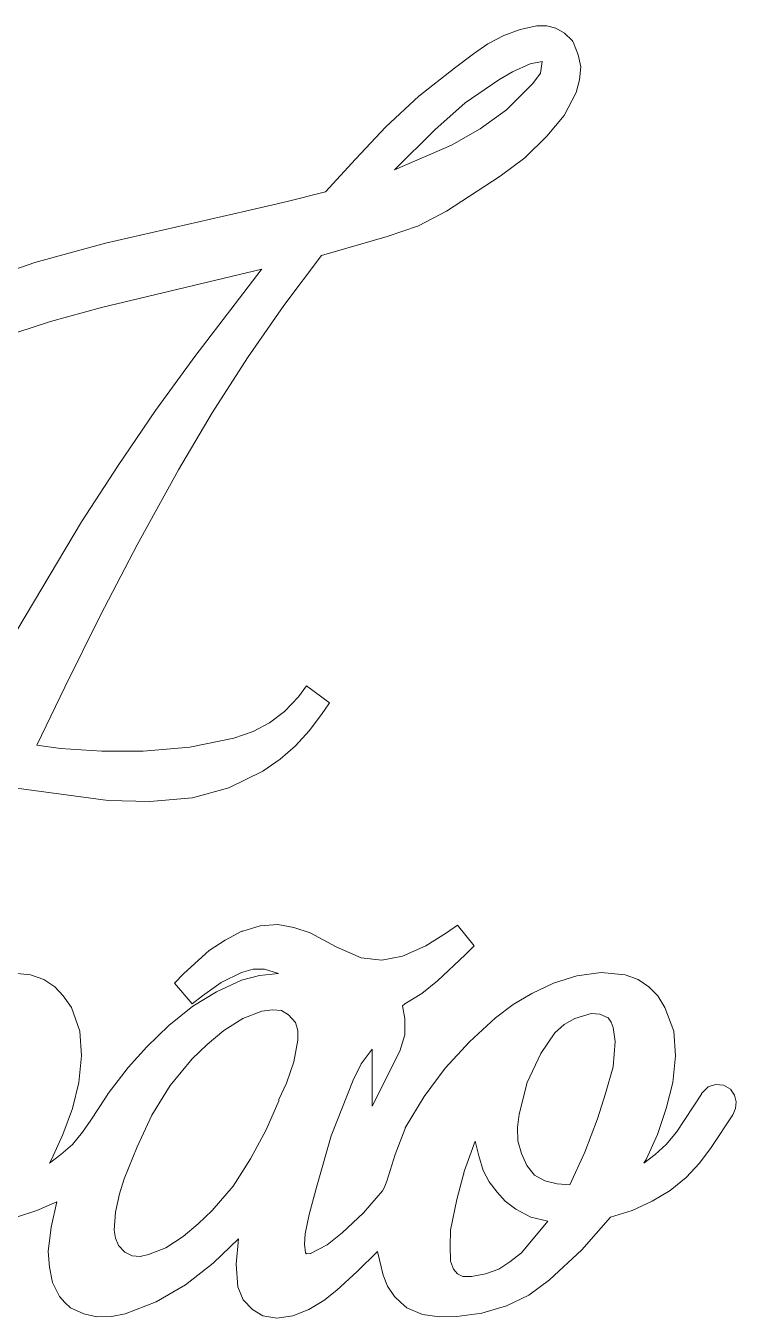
# Model space of a CAD drawing. Header units: inches. Extents: x -3.38 to 2.4, y -4.28 to 3.37.
# Drawn here: x 0.385 to 0.796, y -3.985 to -3.239 of the extents above; entities that cross this region are included whole.
import ezdxf

# ---------------------------------------------------------------- set-up
doc = ezdxf.new("R2010")
doc.units = ezdxf.units.IN
doc.header["$MEASUREMENT"] = 0
doc.layers.add('Katman 1', color=7, linetype='Continuous')

msp = doc.modelspace()

# ---------------------------------------------------------------- linework, layer by layer
at = {"layer": 'Katman 1', "color": 250, "lineweight": 9}
for points in [[(0.66169, -3.24414), (0.66169, -3.24414), (0.67124, -3.24068), (0.67124, -3.24068)], [(0.67124, -3.24068), (0.67124, -3.24068), (0.6808, -3.23856), (0.6808, -3.23856)], [(0.6808, -3.23856), (0.6808, -3.23856), (0.68658, -3.23856), (0.68658, -3.23856)], [(0.68658, -3.23856), (0.68658, -3.23856), (0.69191, -3.23996), (0.69191, -3.23996)], [(0.69191, -3.23996), (0.69191, -3.23996), (0.6968, -3.24276), (0.6968, -3.24276)], [(0.65258, -3.24905), (0.65258, -3.24905), (0.66169, -3.24414), (0.66169, -3.24414)], [(0.6968, -3.24276), (0.6968, -3.24276), (0.70125, -3.24694), (0.70125, -3.24694)], [(0.70125, -3.24694), (0.70125, -3.24694), (0.70169, -3.24765), (0.70169, -3.24765)], [(0.70169, -3.24765), (0.70169, -3.24765), (0.70214, -3.24834), (0.70214, -3.24834)], [(0.70214, -3.24834), (0.70214, -3.24834), (0.7048, -3.25537), (0.7048, -3.25537)], [(0.63324, -3.26306), (0.63324, -3.26306), (0.64414, -3.25468), (0.64414, -3.25468)], [(0.64414, -3.25468), (0.64414, -3.25468), (0.65258, -3.24905), (0.65258, -3.24905)], [(0.7048, -3.25537), (0.7048, -3.25537), (0.70636, -3.26234), (0.70636, -3.26234)], [(0.61257, -3.27917), (0.61257, -3.27917), (0.63324, -3.26306), (0.63324, -3.26306)], [(0.67703, -3.26059), (0.67703, -3.26059), (0.6668, -3.26517), (0.6668, -3.26517)], [(0.68391, -3.25919), (0.68391, -3.25919), (0.67703, -3.26059), (0.67703, -3.26059)], [(0.68303, -3.26585), (0.68303, -3.26585), (0.68391, -3.25919), (0.68391, -3.25919)], [(0.70636, -3.26234), (0.70636, -3.26234), (0.70547, -3.2697), (0.70547, -3.2697)], [(0.6588, -3.2697), (0.6588, -3.2697), (0.63947, -3.28299), (0.63947, -3.28299)], [(0.6668, -3.26517), (0.6668, -3.26517), (0.6588, -3.2697), (0.6588, -3.2697)], [(0.67858, -3.27179), (0.67858, -3.27179), (0.68303, -3.26585), (0.68303, -3.26585)], [(0.70547, -3.2697), (0.70547, -3.2697), (0.70369, -3.27706), (0.70369, -3.27706)], [(0.66325, -3.28719), (0.66325, -3.28719), (0.67858, -3.27179), (0.67858, -3.27179)], [(0.70369, -3.27706), (0.70369, -3.27706), (0.69658, -3.29034), (0.69658, -3.29034)], [(0.59346, -3.29699), (0.59346, -3.29699), (0.61257, -3.27917), (0.61257, -3.27917)], [(0.63947, -3.28299), (0.63947, -3.28299), (0.62191, -3.29874), (0.62191, -3.29874)], [(0.64813, -3.29806), (0.64813, -3.29806), (0.66325, -3.28719), (0.66325, -3.28719)], [(0.69658, -3.29034), (0.69658, -3.29034), (0.68658, -3.30226), (0.68658, -3.30226)], [(0.57591, -3.31554), (0.57591, -3.31554), (0.59346, -3.29699), (0.59346, -3.29699)], [(0.62191, -3.29874), (0.62191, -3.29874), (0.59858, -3.32184), (0.59858, -3.32184)], [(0.63147, -3.30748), (0.63147, -3.30748), (0.64813, -3.29806), (0.64813, -3.29806)], [(0.59858, -3.32184), (0.59858, -3.32184), (0.63147, -3.30748), (0.63147, -3.30748)], [(0.68658, -3.30226), (0.68658, -3.30226), (0.67391, -3.31483), (0.67391, -3.31483)], [(0.55857, -3.33444), (0.55857, -3.33444), (0.57591, -3.31554), (0.57591, -3.31554)], [(0.67391, -3.31483), (0.67391, -3.31483), (0.65969, -3.32535), (0.65969, -3.32535)], [(0.65969, -3.32535), (0.65969, -3.32535), (0.62857, -3.34564), (0.62857, -3.34564)], [(0.53657, -3.34004), (0.53657, -3.34004), (0.55857, -3.33444), (0.55857, -3.33444)], [(0.43146, -3.36419), (0.43146, -3.36419), (0.51235, -3.34564), (0.51235, -3.34564)], [(0.51235, -3.34564), (0.51235, -3.34564), (0.53657, -3.34004), (0.53657, -3.34004)], [(0.62857, -3.34564), (0.62857, -3.34564), (0.61235, -3.35406), (0.61235, -3.35406)], [(0.59435, -3.36035), (0.59435, -3.36035), (0.55635, -3.37122), (0.55635, -3.37122)], [(0.61235, -3.35406), (0.61235, -3.35406), (0.59435, -3.36035), (0.59435, -3.36035)], [(0.39056, -3.37542), (0.39056, -3.37542), (0.43146, -3.36419), (0.43146, -3.36419)], [(0.35123, -3.38904), (0.35123, -3.38904), (0.39056, -3.37542), (0.39056, -3.37542)], [(0.55635, -3.37122), (0.55635, -3.37122), (0.53457, -3.40024), (0.53457, -3.40024)], [(0.52191, -3.37922), (0.52191, -3.37922), (0.42901, -3.40131), (0.42901, -3.40131)], [(0.50635, -3.39922), (0.50635, -3.39922), (0.52146, -3.37959), (0.52146, -3.37959)], [(0.52146, -3.37959), (0.52146, -3.37959), (0.52191, -3.37922), (0.52191, -3.37922)], [(0.42901, -3.40131), (0.42901, -3.40131), (0.39968, -3.40935), (0.39968, -3.40935)], [(0.48302, -3.42962), (0.48302, -3.42962), (0.50635, -3.39922), (0.50635, -3.39922)], [(0.53457, -3.40024), (0.53457, -3.40024), (0.51346, -3.43033), (0.51346, -3.43033)], [(0.39968, -3.40935), (0.39968, -3.40935), (0.37078, -3.41878), (0.37078, -3.41878)], [(0.46035, -3.4608), (0.46035, -3.4608), (0.48302, -3.42962), (0.48302, -3.42962)], [(0.51346, -3.43033), (0.51346, -3.43033), (0.49302, -3.4622), (0.49302, -3.4622)], [(0.43879, -3.49265), (0.43879, -3.49265), (0.46035, -3.4608), (0.46035, -3.4608)], [(0.49302, -3.4622), (0.49302, -3.4622), (0.47368, -3.49507), (0.47368, -3.49507)], [(0.41745, -3.52518), (0.41745, -3.52518), (0.43879, -3.49265), (0.43879, -3.49265)], [(0.47368, -3.49507), (0.47368, -3.49507), (0.44968, -3.53847), (0.44968, -3.53847)], [(0.38078, -3.58712), (0.38078, -3.58712), (0.41745, -3.52518), (0.41745, -3.52518)], [(0.44968, -3.53847), (0.44968, -3.53847), (0.42857, -3.57909), (0.42857, -3.57909)], [(0.42857, -3.57909), (0.42857, -3.57909), (0.4079, -3.62074), (0.4079, -3.62074)], [(0.4079, -3.62074), (0.4079, -3.62074), (0.39168, -3.65434), (0.39168, -3.65434)], [(0.54302, -3.62632), (0.54302, -3.62632), (0.54769, -3.62005), (0.54769, -3.62005)], [(0.54769, -3.62005), (0.54769, -3.62005), (0.56102, -3.62983), (0.56102, -3.62983)], [(0.53502, -3.63472), (0.53502, -3.63472), (0.54302, -3.62632), (0.54302, -3.62632)], [(0.52635, -3.64139), (0.52635, -3.64139), (0.53502, -3.63472), (0.53502, -3.63472)], [(0.55635, -3.63648), (0.55635, -3.63648), (0.54924, -3.64592), (0.54924, -3.64592)], [(0.56102, -3.62983), (0.56102, -3.62983), (0.55635, -3.63648), (0.55635, -3.63648)], [(0.5168, -3.64628), (0.5168, -3.64628), (0.52635, -3.64139), (0.52635, -3.64139)], [(0.48013, -3.65539), (0.48013, -3.65539), (0.50568, -3.65014), (0.50568, -3.65014)], [(0.50568, -3.65014), (0.50568, -3.65014), (0.5168, -3.64628), (0.5168, -3.64628)], [(0.54924, -3.64592), (0.54924, -3.64592), (0.54124, -3.65468), (0.54124, -3.65468)], [(0.39168, -3.65434), (0.39168, -3.65434), (0.40546, -3.6561), (0.40546, -3.6561)], [(0.40546, -3.6561), (0.40546, -3.6561), (0.42924, -3.65781), (0.42924, -3.65781)], [(0.42924, -3.65781), (0.42924, -3.65781), (0.45323, -3.65781), (0.45323, -3.65781)], [(0.45323, -3.65781), (0.45323, -3.65781), (0.48013, -3.65539), (0.48013, -3.65539)], [(0.54124, -3.65468), (0.54124, -3.65468), (0.53235, -3.66237), (0.53235, -3.66237)], [(0.53235, -3.66237), (0.53235, -3.66237), (0.52235, -3.66937), (0.52235, -3.66937)], [(0.52235, -3.66937), (0.52235, -3.66937), (0.50279, -3.67883), (0.50279, -3.67883)], [(0.43301, -3.68619), (0.43301, -3.68619), (0.3799, -3.67917), (0.3799, -3.67917)], [(0.50279, -3.67883), (0.50279, -3.67883), (0.48168, -3.68479), (0.48168, -3.68479)], [(0.45701, -3.68688), (0.45701, -3.68688), (0.43301, -3.68619), (0.43301, -3.68619)], [(0.48168, -3.68479), (0.48168, -3.68479), (0.45701, -3.68688), (0.45701, -3.68688)], [(0.50057, -3.76702), (0.50057, -3.76702), (0.51035, -3.76177), (0.51035, -3.76177)], [(0.51035, -3.76177), (0.51035, -3.76177), (0.5108, -3.76177), (0.5108, -3.76177)], [(0.5108, -3.76177), (0.5108, -3.76177), (0.52079, -3.75861), (0.52079, -3.75861)], [(0.52079, -3.75861), (0.52079, -3.75861), (0.53102, -3.75791), (0.53102, -3.75791)], [(0.53102, -3.75791), (0.53102, -3.75791), (0.54035, -3.75969), (0.54035, -3.75969)], [(0.54035, -3.75969), (0.54035, -3.75969), (0.54969, -3.76281), (0.54969, -3.76281)], [(0.54969, -3.76281), (0.54969, -3.76281), (0.5648, -3.77088), (0.5648, -3.77088)], [(0.61658, -3.77017), (0.61658, -3.77017), (0.62857, -3.76281), (0.62857, -3.76281)], [(0.62857, -3.76281), (0.62857, -3.76281), (0.63502, -3.75826), (0.63502, -3.75826)], [(0.63502, -3.75826), (0.63502, -3.75826), (0.64458, -3.77017), (0.64458, -3.77017)], [(0.49146, -3.77297), (0.49146, -3.77297), (0.50057, -3.76702), (0.50057, -3.76702)], [(0.5648, -3.77088), (0.5648, -3.77088), (0.57924, -3.77715), (0.57924, -3.77715)], [(0.60324, -3.77613), (0.60324, -3.77613), (0.61658, -3.77017), (0.61658, -3.77017)], [(0.64458, -3.77017), (0.64458, -3.77017), (0.63947, -3.77544), (0.63947, -3.77544)], [(0.47679, -3.78628), (0.47679, -3.78628), (0.49146, -3.77297), (0.49146, -3.77297)], [(0.57924, -3.77715), (0.57924, -3.77715), (0.59124, -3.77857), (0.59124, -3.77857)], [(0.59124, -3.77857), (0.59124, -3.77857), (0.60324, -3.77613), (0.60324, -3.77613)], [(0.63947, -3.77544), (0.63947, -3.77544), (0.62347, -3.79046), (0.62347, -3.79046)], [(0.37434, -3.78557), (0.37434, -3.78557), (0.38812, -3.78697), (0.38812, -3.78697)], [(0.47124, -3.79186), (0.47124, -3.79186), (0.47679, -3.78628), (0.47679, -3.78628)], [(0.51013, -3.78557), (0.51013, -3.78557), (0.49835, -3.7915), (0.49835, -3.7915)], [(0.5168, -3.78381), (0.5168, -3.78381), (0.51013, -3.78557), (0.51013, -3.78557)], [(0.52346, -3.78381), (0.52346, -3.78381), (0.5168, -3.78381), (0.5168, -3.78381)], [(0.52057, -3.78731), (0.52057, -3.78731), (0.53146, -3.78628), (0.53146, -3.78628)], [(0.53146, -3.78628), (0.53146, -3.78628), (0.52346, -3.78381), (0.52346, -3.78381)], [(0.70391, -3.78766), (0.70391, -3.78766), (0.71814, -3.78557), (0.71814, -3.78557)], [(0.71814, -3.78557), (0.71814, -3.78557), (0.73192, -3.78695), (0.73192, -3.78695)], [(0.38812, -3.78697), (0.38812, -3.78697), (0.39568, -3.78977), (0.39568, -3.78977)], [(0.39568, -3.78977), (0.39568, -3.78977), (0.40212, -3.79397), (0.40212, -3.79397)], [(0.48146, -3.80378), (0.48146, -3.80378), (0.47124, -3.79186), (0.47124, -3.79186)], [(0.49835, -3.7915), (0.49835, -3.7915), (0.48746, -3.79922), (0.48746, -3.79922)], [(0.49568, -3.79678), (0.49568, -3.79678), (0.51013, -3.79011), (0.51013, -3.79011)], [(0.51013, -3.79011), (0.51013, -3.79011), (0.52057, -3.78731), (0.52057, -3.78731)], [(0.62347, -3.79046), (0.62347, -3.79046), (0.61435, -3.79782), (0.61435, -3.79782)], [(0.67791, -3.79782), (0.67791, -3.79782), (0.69058, -3.79186), (0.69058, -3.79186)], [(0.69058, -3.79186), (0.69058, -3.79186), (0.70391, -3.78766), (0.70391, -3.78766)], [(0.73192, -3.78695), (0.73192, -3.78695), (0.73947, -3.78977), (0.73947, -3.78977)], [(0.73947, -3.78977), (0.73947, -3.78977), (0.74569, -3.79397), (0.74569, -3.79397)], [(0.40212, -3.79397), (0.40212, -3.79397), (0.40701, -3.79922), (0.40701, -3.79922)], [(0.40701, -3.79922), (0.40701, -3.79922), (0.41168, -3.80586), (0.41168, -3.80586)], [(0.48746, -3.79922), (0.48746, -3.79922), (0.48146, -3.80378), (0.48146, -3.80378)], [(0.4819, -3.80515), (0.4819, -3.80515), (0.49568, -3.79678), (0.49568, -3.79678)], [(0.61435, -3.79782), (0.61435, -3.79782), (0.60458, -3.80378), (0.60458, -3.80378)], [(0.66725, -3.80413), (0.66725, -3.80413), (0.67791, -3.79782), (0.67791, -3.79782)], [(0.74569, -3.79397), (0.74569, -3.79397), (0.75081, -3.7992), (0.75081, -3.7992)], [(0.75081, -3.7992), (0.75081, -3.7992), (0.75481, -3.80586), (0.75481, -3.80586)], [(0.41168, -3.80586), (0.41168, -3.80586), (0.41656, -3.81951), (0.41656, -3.81951)], [(0.46813, -3.81637), (0.46813, -3.81637), (0.4819, -3.80515), (0.4819, -3.80515)], [(0.52191, -3.80795), (0.52191, -3.80795), (0.5108, -3.81215), (0.5108, -3.81215)], [(0.52791, -3.80724), (0.52791, -3.80724), (0.52191, -3.80795), (0.52191, -3.80795)], [(0.53324, -3.80762), (0.53324, -3.80762), (0.52791, -3.80724), (0.52791, -3.80724)], [(0.53724, -3.81004), (0.53724, -3.81004), (0.53324, -3.80762), (0.53324, -3.80762)], [(0.60458, -3.80378), (0.60458, -3.80378), (0.60324, -3.80482), (0.60324, -3.80482)], [(0.60324, -3.80482), (0.60324, -3.80482), (0.60458, -3.81217), (0.60458, -3.81217)], [(0.65702, -3.8118), (0.65702, -3.8118), (0.66725, -3.80413), (0.66725, -3.80413)], [(0.75481, -3.80586), (0.75481, -3.80586), (0.76014, -3.81951), (0.76014, -3.81951)], [(0.5108, -3.81215), (0.5108, -3.81215), (0.49991, -3.81915), (0.49991, -3.81915)], [(0.54124, -3.8146), (0.54124, -3.8146), (0.53724, -3.81004), (0.53724, -3.81004)], [(0.54257, -3.81915), (0.54257, -3.81915), (0.54124, -3.8146), (0.54124, -3.8146)], [(0.60458, -3.81217), (0.60458, -3.81217), (0.60458, -3.82162), (0.60458, -3.82162)], [(0.64191, -3.8258), (0.64191, -3.8258), (0.65702, -3.8118), (0.65702, -3.8118)], [(0.69658, -3.81567), (0.69658, -3.81567), (0.69125, -3.82055), (0.69125, -3.82055)], [(0.70281, -3.81215), (0.70281, -3.81215), (0.69658, -3.81567), (0.69658, -3.81567)], [(0.71236, -3.80935), (0.71236, -3.80935), (0.70281, -3.81215), (0.70281, -3.81215)], [(0.71725, -3.80971), (0.71725, -3.80971), (0.71236, -3.80935), (0.71236, -3.80935)], [(0.72214, -3.8118), (0.72214, -3.8118), (0.71725, -3.80971), (0.71725, -3.80971)], [(0.72392, -3.81429), (0.72392, -3.81429), (0.72214, -3.8118), (0.72214, -3.8118)], [(0.72503, -3.8174), (0.72503, -3.8174), (0.72392, -3.81429), (0.72392, -3.81429)], [(0.41656, -3.81951), (0.41656, -3.81951), (0.41745, -3.83387), (0.41745, -3.83387)], [(0.45524, -3.82862), (0.45524, -3.82862), (0.46813, -3.81637), (0.46813, -3.81637)], [(0.49991, -3.81915), (0.49991, -3.81915), (0.49013, -3.82722), (0.49013, -3.82722)], [(0.54257, -3.82475), (0.54257, -3.82475), (0.54257, -3.81915), (0.54257, -3.81915)], [(0.60458, -3.82162), (0.60458, -3.82162), (0.60169, -3.83106), (0.60169, -3.83106)], [(0.69125, -3.82055), (0.69125, -3.82055), (0.68325, -3.83244), (0.68325, -3.83244)], [(0.72614, -3.82546), (0.72614, -3.82546), (0.72503, -3.8174), (0.72503, -3.8174)], [(0.76014, -3.81951), (0.76014, -3.81951), (0.76103, -3.83387), (0.76103, -3.83387)], [(0.44457, -3.84051), (0.44457, -3.84051), (0.45524, -3.82862), (0.45524, -3.82862)], [(0.49013, -3.82722), (0.49013, -3.82722), (0.48146, -3.83562), (0.48146, -3.83562)], [(0.54035, -3.83735), (0.54035, -3.83735), (0.54257, -3.82475), (0.54257, -3.82475)], [(0.58569, -3.83002), (0.58569, -3.83002), (0.57924, -3.8384), (0.57924, -3.8384)], [(0.58569, -3.86291), (0.58569, -3.86291), (0.58569, -3.83002), (0.58569, -3.83002)], [(0.60169, -3.83106), (0.60169, -3.83106), (0.58569, -3.86291), (0.58569, -3.86291)], [(0.62791, -3.84089), (0.62791, -3.84089), (0.64191, -3.8258), (0.64191, -3.8258)], [(0.72503, -3.84017), (0.72503, -3.84017), (0.72614, -3.82546), (0.72614, -3.82546)], [(0.41745, -3.83387), (0.41745, -3.83387), (0.4159, -3.84927), (0.4159, -3.84927)], [(0.48146, -3.83562), (0.48146, -3.83562), (0.46879, -3.851), (0.46879, -3.851)], [(0.53613, -3.8496), (0.53613, -3.8496), (0.54035, -3.83735), (0.54035, -3.83735)], [(0.57924, -3.8384), (0.57924, -3.8384), (0.57457, -3.84787), (0.57457, -3.84787)], [(0.68325, -3.83244), (0.68325, -3.83244), (0.67525, -3.84927), (0.67525, -3.84927)], [(0.76103, -3.83387), (0.76103, -3.83387), (0.75947, -3.84927), (0.75947, -3.84927)], [(0.43479, -3.85311), (0.43479, -3.85311), (0.44457, -3.84051), (0.44457, -3.84051)], [(0.61569, -3.85731), (0.61569, -3.85731), (0.62791, -3.84089), (0.62791, -3.84089)], [(0.72058, -3.85556), (0.72058, -3.85556), (0.72503, -3.84017), (0.72503, -3.84017)], [(0.4159, -3.84927), (0.4159, -3.84927), (0.41235, -3.86431), (0.41235, -3.86431)], [(0.43301, -3.85556), (0.43301, -3.85556), (0.43479, -3.85311), (0.43479, -3.85311)], [(0.46879, -3.851), (0.46879, -3.851), (0.45813, -3.86815), (0.45813, -3.86815)], [(0.53169, -3.85907), (0.53169, -3.85907), (0.53613, -3.8496), (0.53613, -3.8496)], [(0.57457, -3.84787), (0.57457, -3.84787), (0.56191, -3.88004), (0.56191, -3.88004)], [(0.67525, -3.84927), (0.67525, -3.84927), (0.67058, -3.86747), (0.67058, -3.86747)], [(0.75947, -3.84927), (0.75947, -3.84927), (0.75569, -3.86431), (0.75569, -3.86431)], [(0.77614, -3.85556), (0.77614, -3.85556), (0.77992, -3.85171), (0.77992, -3.85171)], [(0.77992, -3.85171), (0.77992, -3.85171), (0.78414, -3.85031), (0.78414, -3.85031)], [(0.78414, -3.85031), (0.78414, -3.85031), (0.78881, -3.85067), (0.78881, -3.85067)], [(0.78881, -3.85067), (0.78881, -3.85067), (0.79281, -3.85311), (0.79281, -3.85311)], [(0.79281, -3.85311), (0.79281, -3.85311), (0.79525, -3.85662), (0.79525, -3.85662)], [(0.42301, -3.87095), (0.42301, -3.87095), (0.43146, -3.85802), (0.43146, -3.85802)], [(0.43146, -3.85802), (0.43146, -3.85802), (0.43301, -3.85556), (0.43301, -3.85556)], [(0.52435, -3.87658), (0.52435, -3.87658), (0.53169, -3.85976), (0.53169, -3.85976)], [(0.53169, -3.85976), (0.53169, -3.85976), (0.53169, -3.85907), (0.53169, -3.85907)], [(0.6048, -3.87549), (0.6048, -3.87549), (0.61569, -3.85731), (0.61569, -3.85731)], [(0.71592, -3.87027), (0.71592, -3.87027), (0.72058, -3.85556), (0.72058, -3.85556)], [(0.7617, -3.87796), (0.7617, -3.87796), (0.77614, -3.85591), (0.77614, -3.85591)], [(0.77614, -3.85591), (0.77614, -3.85591), (0.77614, -3.85556), (0.77614, -3.85556)], [(0.79525, -3.85662), (0.79525, -3.85662), (0.79614, -3.86044), (0.79614, -3.86044)], [(0.79614, -3.86044), (0.79614, -3.86044), (0.7957, -3.86431), (0.7957, -3.86431)], [(0.41235, -3.86431), (0.41235, -3.86431), (0.40679, -3.87935), (0.40679, -3.87935)], [(0.45813, -3.86815), (0.45813, -3.86815), (0.44968, -3.88636), (0.44968, -3.88636)], [(0.67058, -3.86747), (0.67058, -3.86747), (0.66969, -3.87515), (0.66969, -3.87515)], [(0.75569, -3.86431), (0.75569, -3.86431), (0.75059, -3.87935), (0.75059, -3.87935)], [(0.79415, -3.86782), (0.79415, -3.86782), (0.7817, -3.88671), (0.7817, -3.88671)], [(0.7957, -3.86431), (0.7957, -3.86431), (0.79415, -3.86782), (0.79415, -3.86782)], [(0.41812, -3.87796), (0.41812, -3.87796), (0.42301, -3.87095), (0.42301, -3.87095)], [(0.59902, -3.89091), (0.59902, -3.89091), (0.6048, -3.87585), (0.6048, -3.87585)], [(0.6048, -3.87585), (0.6048, -3.87585), (0.6048, -3.87549), (0.6048, -3.87549)], [(0.66969, -3.87515), (0.66969, -3.87515), (0.66991, -3.88284), (0.66991, -3.88284)], [(0.70858, -3.88951), (0.70858, -3.88951), (0.71592, -3.87027), (0.71592, -3.87027)], [(0.40679, -3.87935), (0.40679, -3.87935), (0.40012, -3.89371), (0.40012, -3.89371)], [(0.41235, -3.88496), (0.41235, -3.88496), (0.41812, -3.87796), (0.41812, -3.87796)], [(0.51524, -3.89335), (0.51524, -3.89335), (0.52435, -3.87658), (0.52435, -3.87658)], [(0.56191, -3.88004), (0.56191, -3.88004), (0.55369, -3.90911), (0.55369, -3.90911)], [(0.64524, -3.8832), (0.64524, -3.8832), (0.63902, -3.9), (0.63902, -3.9)], [(0.64725, -3.8916), (0.64725, -3.8916), (0.64524, -3.8832), (0.64524, -3.8832)], [(0.66991, -3.88284), (0.66991, -3.88284), (0.67191, -3.89022), (0.67191, -3.89022)], [(0.75059, -3.87935), (0.75059, -3.87935), (0.74414, -3.89371), (0.74414, -3.89371)], [(0.75569, -3.88496), (0.75569, -3.88496), (0.7617, -3.87796), (0.7617, -3.87796)], [(0.39901, -3.8958), (0.39901, -3.8958), (0.40568, -3.89091), (0.40568, -3.89091)], [(0.40568, -3.89091), (0.40568, -3.89091), (0.41235, -3.88496), (0.41235, -3.88496)], [(0.44968, -3.88636), (0.44968, -3.88636), (0.44213, -3.90489), (0.44213, -3.90489)], [(0.59413, -3.90633), (0.59413, -3.90633), (0.59902, -3.89091), (0.59902, -3.89091)], [(0.67191, -3.89022), (0.67191, -3.89022), (0.67502, -3.8972), (0.67502, -3.8972)], [(0.69992, -3.90843), (0.69992, -3.90843), (0.70858, -3.88951), (0.70858, -3.88951)], [(0.74281, -3.8958), (0.74281, -3.8958), (0.74925, -3.89091), (0.74925, -3.89091)], [(0.74925, -3.89091), (0.74925, -3.89091), (0.75569, -3.88496), (0.75569, -3.88496)], [(0.7817, -3.88671), (0.7817, -3.88671), (0.77503, -3.8958), (0.77503, -3.8958)], [(0.40012, -3.89371), (0.40012, -3.89371), (0.39901, -3.8958), (0.39901, -3.8958)], [(0.50524, -3.90911), (0.50524, -3.90911), (0.51524, -3.89335), (0.51524, -3.89335)], [(0.64991, -3.9), (0.64991, -3.9), (0.64725, -3.8916), (0.64725, -3.8916)], [(0.67502, -3.8972), (0.67502, -3.8972), (0.67947, -3.9028), (0.67947, -3.9028)], [(0.74414, -3.89371), (0.74414, -3.89371), (0.74281, -3.8958), (0.74281, -3.8958)], [(0.77503, -3.8958), (0.77503, -3.8958), (0.76725, -3.90418), (0.76725, -3.90418)], [(0.44213, -3.90489), (0.44213, -3.90489), (0.43945, -3.91365), (0.43945, -3.91365)], [(0.63902, -3.9), (0.63902, -3.9), (0.63458, -3.9168), (0.63458, -3.9168)], [(0.65325, -3.90667), (0.65325, -3.90667), (0.64991, -3.9), (0.64991, -3.9)], [(0.67947, -3.9028), (0.67947, -3.9028), (0.68547, -3.90596), (0.68547, -3.90596)], [(0.68547, -3.90596), (0.68547, -3.90596), (0.69258, -3.90771), (0.69258, -3.90771)], [(0.76725, -3.90418), (0.76725, -3.90418), (0.75792, -3.91154), (0.75792, -3.91154)], [(0.49302, -3.92311), (0.49302, -3.92311), (0.50524, -3.90911), (0.50524, -3.90911)], [(0.55369, -3.90911), (0.55369, -3.90911), (0.54924, -3.92556), (0.54924, -3.92556)], [(0.58057, -3.92449), (0.58057, -3.92449), (0.59169, -3.91191), (0.59169, -3.91191)], [(0.59169, -3.91191), (0.59169, -3.91191), (0.59257, -3.91014), (0.59257, -3.91014)], [(0.59257, -3.91014), (0.59257, -3.91014), (0.59413, -3.90633), (0.59413, -3.90633)], [(0.65791, -3.9126), (0.65791, -3.9126), (0.65325, -3.90667), (0.65325, -3.90667)], [(0.66258, -3.91787), (0.66258, -3.91787), (0.65791, -3.9126), (0.65791, -3.9126)], [(0.69258, -3.90771), (0.69258, -3.90771), (0.69992, -3.90843), (0.69992, -3.90843)], [(0.75792, -3.91154), (0.75792, -3.91154), (0.74747, -3.91785), (0.74747, -3.91785)], [(0.40323, -3.9182), (0.40323, -3.9182), (0.39168, -3.92311), (0.39168, -3.92311)], [(0.3999, -3.93291), (0.3999, -3.93291), (0.40323, -3.9182), (0.40323, -3.9182)], [(0.43945, -3.91365), (0.43945, -3.91365), (0.43723, -3.92416), (0.43723, -3.92416)], [(0.63458, -3.9168), (0.63458, -3.9168), (0.63102, -3.93465), (0.63102, -3.93465)], [(0.6688, -3.9224), (0.6688, -3.9224), (0.66258, -3.91787), (0.66258, -3.91787)], [(0.74747, -3.91785), (0.74747, -3.91785), (0.73592, -3.92311), (0.73592, -3.92311)], [(0.39168, -3.92311), (0.39168, -3.92311), (0.3799, -3.92696), (0.3799, -3.92696)], [(0.43723, -3.92416), (0.43723, -3.92416), (0.43634, -3.93465), (0.43634, -3.93465)], [(0.48501, -3.93083), (0.48501, -3.93083), (0.49302, -3.92311), (0.49302, -3.92311)], [(0.54924, -3.92556), (0.54924, -3.92556), (0.5468, -3.93674), (0.5468, -3.93674)], [(0.56835, -3.93605), (0.56835, -3.93605), (0.58057, -3.92449), (0.58057, -3.92449)], [(0.67747, -3.92696), (0.67747, -3.92696), (0.6688, -3.9224), (0.6688, -3.9224)], [(0.68725, -3.92938), (0.68725, -3.92938), (0.67747, -3.92696), (0.67747, -3.92696)], [(0.72347, -3.92696), (0.72347, -3.92696), (0.7068, -3.94585), (0.7068, -3.94585)], [(0.73592, -3.92311), (0.73592, -3.92311), (0.72347, -3.92696), (0.72347, -3.92696)], [(0.39834, -3.94689), (0.39834, -3.94689), (0.3999, -3.93291), (0.3999, -3.93291)], [(0.43634, -3.93465), (0.43634, -3.93465), (0.43723, -3.9392), (0.43723, -3.9392)], [(0.47635, -3.93814), (0.47635, -3.93814), (0.48501, -3.93083), (0.48501, -3.93083)], [(0.63102, -3.93465), (0.63102, -3.93465), (0.6308, -3.94376), (0.6308, -3.94376)], [(0.67191, -3.9476), (0.67191, -3.9476), (0.68725, -3.92938), (0.68725, -3.92938)], [(0.43723, -3.9392), (0.43723, -3.9392), (0.43901, -3.9434), (0.43901, -3.9434)], [(0.46635, -3.9448), (0.46635, -3.9448), (0.47635, -3.93814), (0.47635, -3.93814)], [(0.50835, -3.93954), (0.50835, -3.93954), (0.49368, -3.95356), (0.49368, -3.95356)], [(0.50702, -3.95427), (0.50702, -3.95427), (0.50835, -3.93954), (0.50835, -3.93954)], [(0.5468, -3.93674), (0.5468, -3.93674), (0.54657, -3.94269), (0.54657, -3.94269)], [(0.54657, -3.94269), (0.54657, -3.94269), (0.54702, -3.9476), (0.54702, -3.9476)], [(0.54991, -3.94796), (0.54991, -3.94796), (0.55969, -3.94307), (0.55969, -3.94307)], [(0.55969, -3.94307), (0.55969, -3.94307), (0.56835, -3.93605), (0.56835, -3.93605)], [(0.39901, -3.956), (0.39901, -3.956), (0.39834, -3.94689), (0.39834, -3.94689)], [(0.43901, -3.9434), (0.43901, -3.9434), (0.44257, -3.94725), (0.44257, -3.94725)], [(0.44257, -3.94725), (0.44257, -3.94725), (0.44679, -3.94936), (0.44679, -3.94936)], [(0.44679, -3.94936), (0.44679, -3.94936), (0.45146, -3.94969), (0.45146, -3.94969)], [(0.45146, -3.94969), (0.45146, -3.94969), (0.45635, -3.94865), (0.45635, -3.94865)], [(0.45635, -3.94865), (0.45635, -3.94865), (0.46635, -3.9448), (0.46635, -3.9448)], [(0.54702, -3.9476), (0.54702, -3.9476), (0.54769, -3.94831), (0.54769, -3.94831)], [(0.54769, -3.94831), (0.54769, -3.94831), (0.54969, -3.94796), (0.54969, -3.94796)], [(0.54969, -3.94796), (0.54969, -3.94796), (0.54991, -3.94796), (0.54991, -3.94796)], [(0.5888, -3.94689), (0.5888, -3.94689), (0.57702, -3.95845), (0.57702, -3.95845)], [(0.59191, -3.96054), (0.59191, -3.96054), (0.5888, -3.94689), (0.5888, -3.94689)], [(0.6308, -3.94376), (0.6308, -3.94376), (0.63102, -3.9525), (0.63102, -3.9525)], [(0.66525, -3.95285), (0.66525, -3.95285), (0.67191, -3.9476), (0.67191, -3.9476)], [(0.7068, -3.94585), (0.7068, -3.94585), (0.68814, -3.96334), (0.68814, -3.96334)], [(0.40079, -3.96474), (0.40079, -3.96474), (0.39901, -3.956), (0.39901, -3.956)], [(0.49368, -3.95356), (0.49368, -3.95356), (0.47768, -3.96614), (0.47768, -3.96614)], [(0.5079, -3.96721), (0.5079, -3.96721), (0.50702, -3.95427), (0.50702, -3.95427)], [(0.63102, -3.9525), (0.63102, -3.9525), (0.63258, -3.95705), (0.63258, -3.95705)], [(0.63258, -3.95705), (0.63258, -3.95705), (0.63502, -3.95985), (0.63502, -3.95985)], [(0.65124, -3.95985), (0.65124, -3.95985), (0.6588, -3.95705), (0.6588, -3.95705)], [(0.6588, -3.95705), (0.6588, -3.95705), (0.66525, -3.95285), (0.66525, -3.95285)], [(0.40479, -3.9728), (0.40479, -3.9728), (0.40079, -3.96474), (0.40079, -3.96474)], [(0.57702, -3.95845), (0.57702, -3.95845), (0.56524, -3.9693), (0.56524, -3.9693)], [(0.59457, -3.96683), (0.59457, -3.96683), (0.59191, -3.96054), (0.59191, -3.96054)], [(0.63502, -3.95985), (0.63502, -3.95985), (0.63813, -3.96125), (0.63813, -3.96125)], [(0.63813, -3.96125), (0.63813, -3.96125), (0.64302, -3.96125), (0.64302, -3.96125)], [(0.64302, -3.96125), (0.64302, -3.96125), (0.65124, -3.95985), (0.65124, -3.95985)], [(0.68814, -3.96334), (0.68814, -3.96334), (0.67614, -3.97209), (0.67614, -3.97209)], [(0.4079, -3.9763), (0.4079, -3.9763), (0.40479, -3.9728), (0.40479, -3.9728)], [(0.47768, -3.96614), (0.47768, -3.96614), (0.46079, -3.97596), (0.46079, -3.97596)], [(0.51102, -3.97489), (0.51102, -3.97489), (0.5079, -3.96721), (0.5079, -3.96721)], [(0.56524, -3.9693), (0.56524, -3.9693), (0.55769, -3.97525), (0.55769, -3.97525)], [(0.59858, -3.9728), (0.59858, -3.9728), (0.59457, -3.96683), (0.59457, -3.96683)], [(0.60213, -3.9763), (0.60213, -3.9763), (0.59858, -3.9728), (0.59858, -3.9728)], [(0.67614, -3.97209), (0.67614, -3.97209), (0.66325, -3.97838), (0.66325, -3.97838)], [(0.41123, -3.97945), (0.41123, -3.97945), (0.4079, -3.9763), (0.4079, -3.9763)], [(0.41879, -3.98296), (0.41879, -3.98296), (0.41123, -3.97945), (0.41123, -3.97945)], [(0.46079, -3.97596), (0.46079, -3.97596), (0.44279, -3.98296), (0.44279, -3.98296)], [(0.51635, -3.9805), (0.51635, -3.9805), (0.51102, -3.97489), (0.51102, -3.97489)], [(0.52235, -3.98401), (0.52235, -3.98401), (0.51635, -3.9805), (0.51635, -3.9805)], [(0.54902, -3.9805), (0.54902, -3.9805), (0.53969, -3.98401), (0.53969, -3.98401)], [(0.55769, -3.97525), (0.55769, -3.97525), (0.54902, -3.9805), (0.54902, -3.9805)], [(0.60569, -3.97945), (0.60569, -3.97945), (0.60213, -3.9763), (0.60213, -3.9763)], [(0.6148, -3.98331), (0.6148, -3.98331), (0.60569, -3.97945), (0.60569, -3.97945)], [(0.66325, -3.97838), (0.66325, -3.97838), (0.64902, -3.98258), (0.64902, -3.98258)], [(0.42634, -3.98469), (0.42634, -3.98469), (0.41879, -3.98296), (0.41879, -3.98296)], [(0.43479, -3.98436), (0.43479, -3.98436), (0.42634, -3.98469), (0.42634, -3.98469)], [(0.44279, -3.98296), (0.44279, -3.98296), (0.43479, -3.98436), (0.43479, -3.98436)], [(0.53057, -3.98541), (0.53057, -3.98541), (0.52235, -3.98401), (0.52235, -3.98401)], [(0.53969, -3.98401), (0.53969, -3.98401), (0.53057, -3.98541), (0.53057, -3.98541)], [(0.62458, -3.98469), (0.62458, -3.98469), (0.6148, -3.98331), (0.6148, -3.98331)], [(0.63458, -3.98436), (0.63458, -3.98436), (0.62458, -3.98469), (0.62458, -3.98469)], [(0.64902, -3.98258), (0.64902, -3.98258), (0.63458, -3.98436), (0.63458, -3.98436)]]:
    msp.add_open_spline(points, degree=3, dxfattribs=at)

doc.saveas('drawing.dxf')
